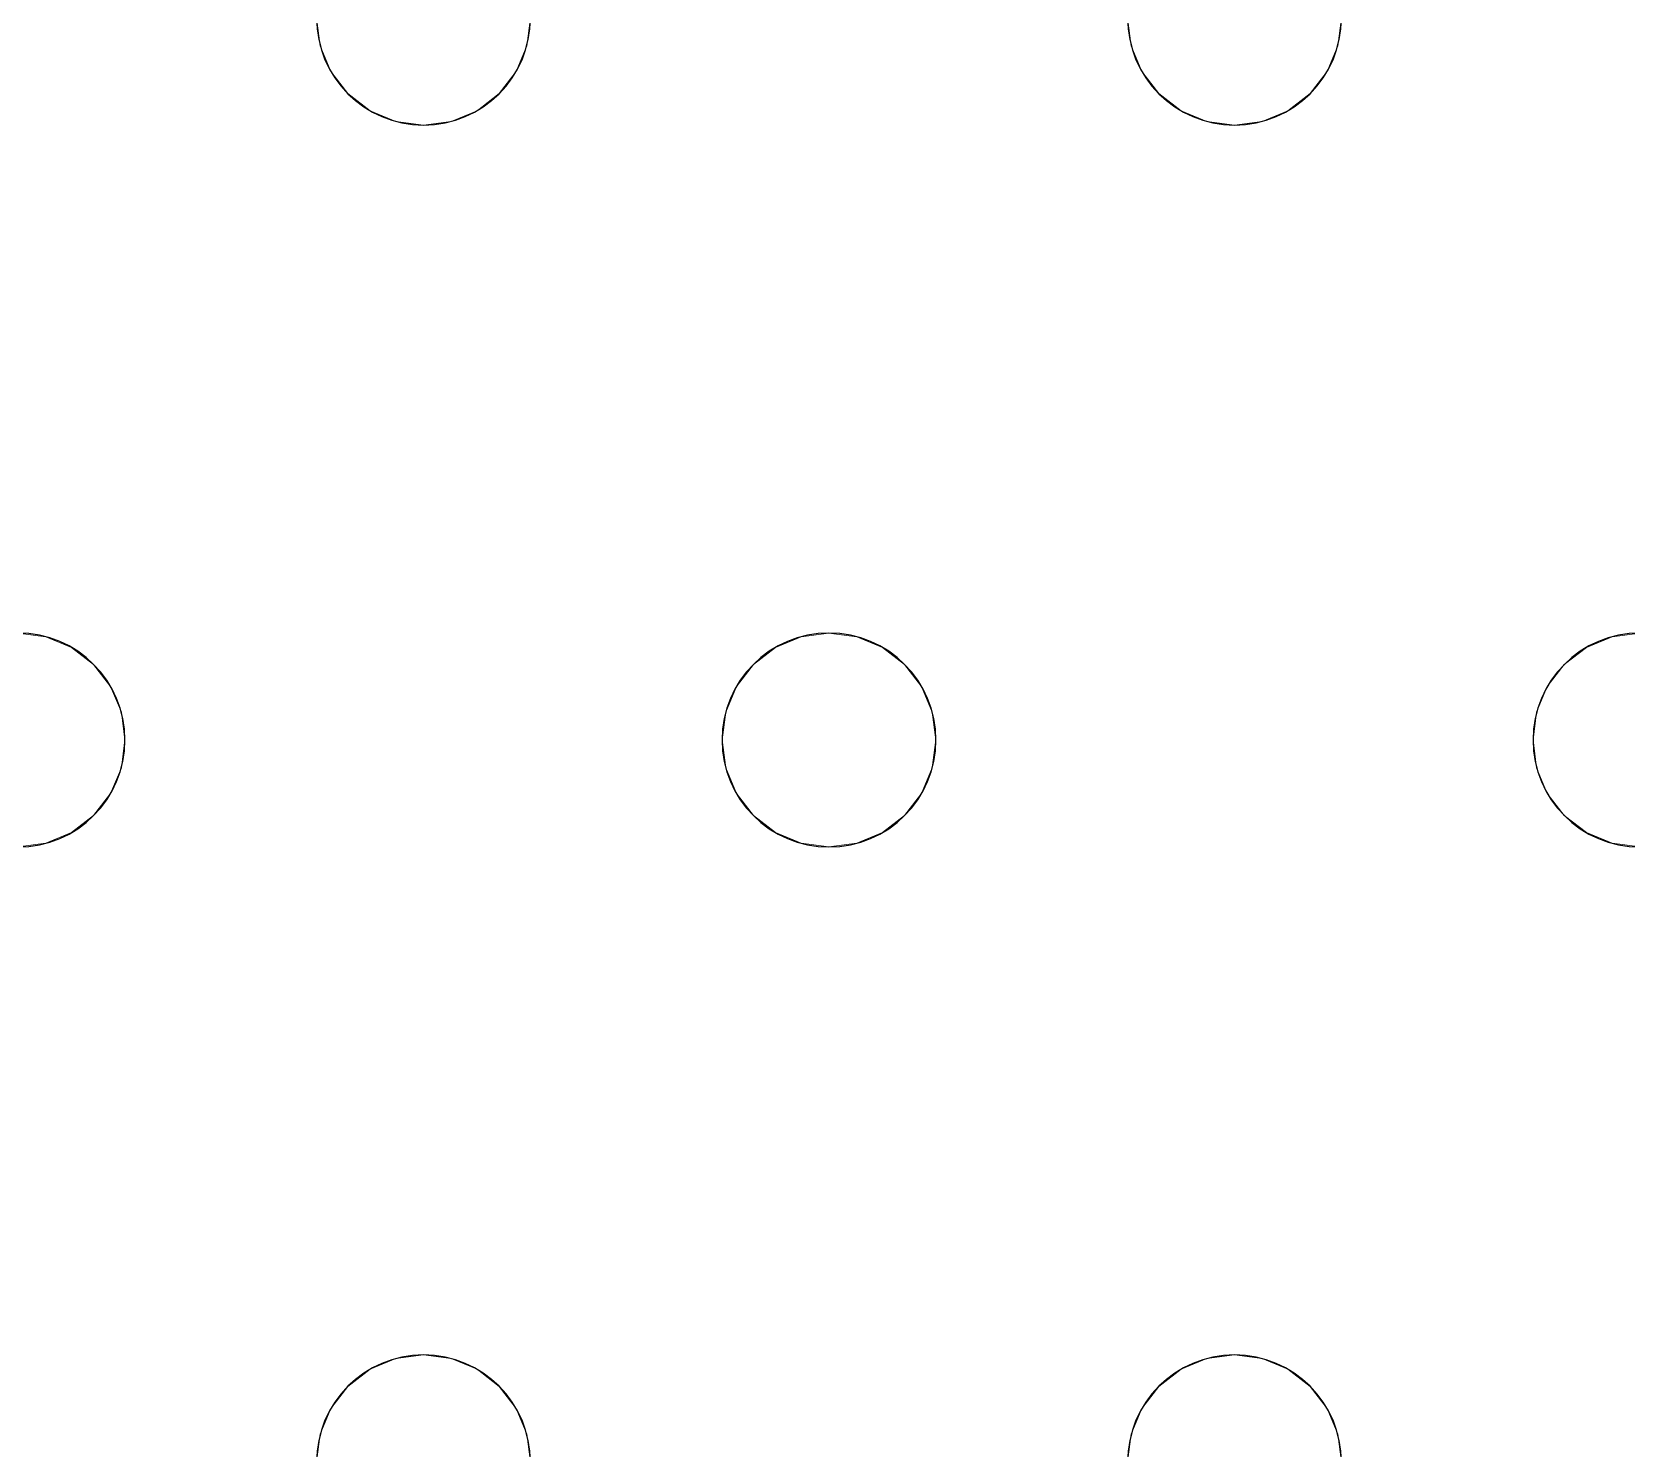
# Model space of a CAD drawing. Header units: millimetres. Extents: x -1 to 1601, y -701 to 1.
# Drawn here: x 1109 to 1168.6, y -286.5 to -233.5 of the extents above; entities that cross this region are included whole.
import ezdxf

# ---------------------------------------------------------------- set-up
doc = ezdxf.new("R2010")
doc.units = ezdxf.units.MM
doc.layers.add('IQ_200_3D', color=1, linetype='Continuous')
doc.layers.add('IQ_204_2D', color=7, linetype='Continuous')

msp = doc.modelspace()

# ---------------------------------------------------------------- linework, layer by layer
at = {"layer": 'IQ_200_3D', "lineweight": 18}
for points, invisible_edges in [([(122.762, -68.034, 850), (1477.238, -68.034, 850), (1477.238, -397.966, 850), (122.762, -397.966, 850)], 10), ([(122.762, -68.034, 860), (122.762, -397.966, 860), (1477.238, -397.966, 860), (1477.238, -68.034, 860)], 5), ([(1119.754, -234.035, 888), (1097.148, -234.035, 888), (1097.284, -233, 888), (1119.618, -233, 888)], 5), ([(1119.754, -234.035, 890), (1119.618, -233, 890), (1097.284, -233, 890), (1097.148, -234.035, 890)], 10), ([(1119.618, -233, 890), (1119.754, -234.035, 890), (1119.754, -234.035, 888), (1119.618, -233, 888)], 2), ([(1127.481, -234.035, 890), (1127.618, -233, 890), (1127.618, -233, 888), (1127.481, -234.035, 888)], 8), ([(1150.087, -234.035, 888), (1127.481, -234.035, 888), (1127.618, -233, 888), (1149.951, -233, 888)], 5), ([(1150.087, -234.035, 890), (1149.951, -233, 890), (1127.618, -233, 890), (1127.481, -234.035, 890)], 10), ([(1149.951, -233, 890), (1150.087, -234.035, 890), (1150.087, -234.035, 888), (1149.951, -233, 888)], 2), ([(1157.815, -234.035, 890), (1157.951, -233, 890), (1157.951, -233, 888), (1157.815, -234.035, 888)], 8), ([(1157.815, -234.035, 888), (1157.951, -233, 888), (1171.784, -233, 888), (1172.21, -236.235, 888)], 10), ([(1157.815, -234.035, 890), (1172.21, -236.235, 890), (1171.784, -233, 890), (1157.951, -233, 890)], 5), ([(1097.148, -234.035, 888), (1119.754, -234.035, 888), (1120.154, -235, 888), (1096.748, -235, 888)], 5), ([(1120.154, -235, 890), (1119.754, -234.035, 890), (1097.148, -234.035, 890), (1096.748, -235, 890)], 10), ([(1119.754, -234.035, 890), (1120.154, -235, 890), (1120.154, -235, 888), (1119.754, -234.035, 888)], 10), ([(1127.082, -235, 890), (1127.481, -234.035, 890), (1127.481, -234.035, 888), (1127.082, -235, 888)], 10), ([(1127.481, -234.035, 888), (1150.087, -234.035, 888), (1150.487, -235, 888), (1127.082, -235, 888)], 5), ([(1150.487, -235, 890), (1150.087, -234.035, 890), (1127.481, -234.035, 890), (1127.082, -235, 890)], 10), ([(1150.087, -234.035, 890), (1150.487, -235, 890), (1150.487, -235, 888), (1150.087, -234.035, 888)], 10), ([(1157.415, -235, 890), (1157.815, -234.035, 890), (1157.815, -234.035, 888), (1157.415, -235, 888)], 10), ([(1172.21, -236.235, 888), (1157.415, -235, 888), (1157.815, -234.035, 888)], 13), ([(1157.415, -235, 890), (1172.21, -236.235, 890), (1157.815, -234.035, 890)], 3), ([(1120.154, -235, 888), (1120.789, -235.828, 888), (1108.451, -256, 888), (1096.748, -235, 888)], 14), ([(1108.451, -256, 890), (1120.789, -235.828, 890), (1120.154, -235, 890), (1096.748, -235, 890)], 13), ([(1120.154, -235, 890), (1120.789, -235.828, 890), (1120.789, -235.828, 888), (1120.154, -235, 888)], 10), ([(1126.446, -235.828, 890), (1127.082, -235, 890), (1127.082, -235, 888), (1126.446, -235.828, 888)], 10), ([(1138.784, -256, 888), (1126.446, -235.828, 888), (1127.082, -235, 888), (1150.487, -235, 888)], 13), ([(1126.446, -235.828, 890), (1137.749, -256.136, 890), (1138.784, -256, 890), (1127.082, -235, 890)], 5), ([(1150.487, -235, 890), (1127.082, -235, 890), (1138.784, -256, 890)], 15), ([(1151.122, -235.828, 888), (1139.82, -256.136, 888), (1138.784, -256, 888), (1150.487, -235, 888)], 5), ([(1151.122, -235.828, 890), (1150.487, -235, 890), (1138.784, -256, 890), (1139.82, -256.136, 890)], 10), ([(1150.487, -235, 890), (1151.122, -235.828, 890), (1151.122, -235.828, 888), (1150.487, -235, 888)], 10), ([(1156.779, -235.828, 890), (1157.415, -235, 890), (1157.415, -235, 888), (1156.779, -235.828, 888)], 10), ([(1156.779, -235.828, 888), (1157.415, -235, 888), (1172.21, -236.235, 888), (1173.459, -239.25, 888)], 10), ([(1156.779, -235.828, 890), (1173.459, -239.25, 890), (1172.21, -236.235, 890), (1157.415, -235, 890)], 5), ([(1120.789, -235.828, 888), (1121.618, -236.464, 888), (1109.486, -256.136, 888), (1108.451, -256, 888)], 10), ([(1120.789, -235.828, 890), (1108.451, -256, 890), (1109.486, -256.136, 890), (1121.618, -236.464, 890)], 5), ([(1120.789, -235.828, 890), (1121.618, -236.464, 890), (1121.618, -236.464, 888), (1120.789, -235.828, 888)], 10), ([(1125.618, -236.464, 890), (1126.446, -235.828, 890), (1126.446, -235.828, 888), (1125.618, -236.464, 888)], 10), ([(1137.749, -256.136, 888), (1125.618, -236.464, 888), (1126.446, -235.828, 888), (1138.784, -256, 888)], 5), ([(1125.618, -236.464, 890), (1136.784, -256.536, 890), (1137.749, -256.136, 890), (1126.446, -235.828, 890)], 5), ([(1139.82, -256.136, 888), (1151.122, -235.828, 888), (1151.951, -236.464, 888), (1140.784, -256.536, 888)], 5), ([(1151.951, -236.464, 890), (1151.122, -235.828, 890), (1139.82, -256.136, 890), (1140.784, -256.536, 890)], 10), ([(1151.122, -235.828, 890), (1151.951, -236.464, 890), (1151.951, -236.464, 888), (1151.122, -235.828, 888)], 10), ([(1155.951, -236.464, 890), (1156.779, -235.828, 890), (1156.779, -235.828, 888), (1155.951, -236.464, 888)], 10), ([(1156.779, -235.828, 888), (1173.459, -239.25, 888), (1168.082, -256.136, 888), (1155.951, -236.464, 888)], 7), ([(1156.779, -235.828, 890), (1155.951, -236.464, 890), (1168.082, -256.136, 890)], 14), ([(1168.082, -256.136, 890), (1175.445, -241.839, 890), (1173.459, -239.25, 890), (1156.779, -235.828, 890)], 13), ([(1110.451, -256.536, 888), (1109.486, -256.136, 888), (1121.618, -236.464, 888), (1122.582, -236.864, 888)], 10), ([(1110.451, -256.536, 890), (1122.582, -236.864, 890), (1121.618, -236.464, 890), (1109.486, -256.136, 890)], 5), ([(1121.618, -236.464, 890), (1122.582, -236.864, 890), (1122.582, -236.864, 888), (1121.618, -236.464, 888)], 10), ([(1124.653, -236.864, 890), (1125.618, -236.464, 890), (1125.618, -236.464, 888), (1124.653, -236.864, 888)], 10), ([(1136.784, -256.536, 888), (1124.653, -236.864, 888), (1125.618, -236.464, 888), (1137.749, -256.136, 888)], 5), ([(1124.653, -236.864, 890), (1136.784, -256.536, 890), (1125.618, -236.464, 890)], 3), ([(1152.916, -236.864, 888), (1141.613, -257.172, 888), (1140.784, -256.536, 888), (1151.951, -236.464, 888)], 5), ([(1152.916, -236.864, 890), (1151.951, -236.464, 890), (1140.784, -256.536, 890), (1141.613, -257.172, 890)], 10), ([(1151.951, -236.464, 890), (1152.916, -236.864, 890), (1152.916, -236.864, 888), (1151.951, -236.464, 888)], 10), ([(1154.986, -236.864, 890), (1155.951, -236.464, 890), (1155.951, -236.464, 888), (1154.986, -236.864, 888)], 10), ([(1154.986, -236.864, 888), (1155.951, -236.464, 888), (1167.118, -256.536, 888), (1166.289, -257.172, 888)], 10), ([(1155.951, -236.464, 890), (1154.986, -236.864, 890), (1167.118, -256.536, 890), (1168.082, -256.136, 890)], 10), ([(1168.082, -256.136, 888), (1167.118, -256.536, 888), (1155.951, -236.464, 888)], 14), ([(1122.582, -236.864, 888), (1123.618, -237, 888), (1111.279, -257.172, 888), (1110.451, -256.536, 888)], 10), ([(1111.279, -257.172, 890), (1123.618, -237, 890), (1122.582, -236.864, 890), (1110.451, -256.536, 890)], 5), ([(1123.618, -237, 888), (1135.32, -258, 888), (1111.915, -258, 888), (1111.279, -257.172, 888)], 11), ([(1123.618, -237, 890), (1111.279, -257.172, 890), (1111.915, -258, 890)], 13), ([(1135.32, -258, 890), (1135.956, -257.172, 890), (1123.618, -237, 890), (1111.915, -258, 890)], 14), ([(1123.618, -237, 888), (1122.582, -236.864, 888), (1122.582, -236.864, 890), (1123.618, -237, 890)], 10), ([(1124.653, -236.864, 888), (1123.618, -237, 888), (1123.618, -237, 890), (1124.653, -236.864, 890)], 10), ([(1123.618, -237, 888), (1124.653, -236.864, 888), (1135.956, -257.172, 888), (1135.32, -258, 888)], 10), ([(1135.956, -257.172, 890), (1136.784, -256.536, 890), (1124.653, -236.864, 890), (1123.618, -237, 890)], 10), ([(1135.956, -257.172, 888), (1124.653, -236.864, 888), (1136.784, -256.536, 888)], 3), ([(1153.951, -237, 888), (1142.248, -258, 888), (1141.613, -257.172, 888), (1152.916, -236.864, 888)], 5), ([(1153.951, -237, 890), (1152.916, -236.864, 890), (1141.613, -257.172, 890), (1142.248, -258, 890)], 10), ([(1142.248, -258, 888), (1153.951, -237, 888), (1165.653, -258, 888)], 15), ([(1165.653, -258, 890), (1166.289, -257.172, 890), (1153.951, -237, 890), (1142.248, -258, 890)], 14), ([(1153.951, -237, 888), (1152.916, -236.864, 888), (1152.916, -236.864, 890), (1153.951, -237, 890)], 10), ([(1154.986, -236.864, 888), (1153.951, -237, 888), (1153.951, -237, 890), (1154.986, -236.864, 890)], 10), ([(1153.951, -237, 888), (1154.986, -236.864, 888), (1166.289, -257.172, 888), (1165.653, -258, 888)], 10), ([(1154.986, -236.864, 890), (1153.951, -237, 890), (1166.289, -257.172, 890), (1167.118, -256.536, 890)], 10), ([(1175.445, -241.839, 888), (1169.118, -256, 888), (1168.082, -256.136, 888), (1173.459, -239.25, 888)], 5), ([(1175.445, -241.839, 890), (1168.082, -256.136, 890), (1169.118, -256, 890)], 13), ([(1108.451, -256, 888), (1109.486, -256.136, 888), (1109.486, -256.136, 890), (1108.451, -256, 890)], 10), ([(1110.451, -256.536, 890), (1109.486, -256.136, 890), (1109.486, -256.136, 888), (1110.451, -256.536, 888)], 10), ([(1137.749, -256.136, 890), (1136.784, -256.536, 890), (1136.784, -256.536, 888), (1137.749, -256.136, 888)], 10), ([(1137.749, -256.136, 888), (1138.784, -256, 888), (1138.784, -256, 890), (1137.749, -256.136, 890)], 10), ([(1138.784, -256, 888), (1139.82, -256.136, 888), (1139.82, -256.136, 890), (1138.784, -256, 890)], 10), ([(1140.784, -256.536, 890), (1139.82, -256.136, 890), (1139.82, -256.136, 888), (1140.784, -256.536, 888)], 10), ([(1168.082, -256.136, 890), (1167.118, -256.536, 890), (1167.118, -256.536, 888), (1168.082, -256.136, 888)], 10), ([(1168.082, -256.136, 888), (1169.118, -256, 888), (1169.118, -256, 890), (1168.082, -256.136, 890)], 10), ([(1111.279, -257.172, 890), (1110.451, -256.536, 890), (1110.451, -256.536, 888), (1111.279, -257.172, 888)], 10), ([(1136.784, -256.536, 890), (1135.956, -257.172, 890), (1135.956, -257.172, 888), (1136.784, -256.536, 888)], 10), ([(1141.613, -257.172, 890), (1140.784, -256.536, 890), (1140.784, -256.536, 888), (1141.613, -257.172, 888)], 10), ([(1167.118, -256.536, 890), (1166.289, -257.172, 890), (1166.289, -257.172, 888), (1167.118, -256.536, 888)], 10), ([(1111.915, -258, 890), (1111.279, -257.172, 890), (1111.279, -257.172, 888), (1111.915, -258, 888)], 10), ([(1135.956, -257.172, 890), (1135.32, -258, 890), (1135.32, -258, 888), (1135.956, -257.172, 888)], 10), ([(1142.248, -258, 890), (1141.613, -257.172, 890), (1141.613, -257.172, 888), (1142.248, -258, 888)], 10), ([(1166.289, -257.172, 890), (1165.653, -258, 890), (1165.653, -258, 888), (1166.289, -257.172, 888)], 10), ([(1112.315, -258.965, 890), (1111.915, -258, 890), (1111.915, -258, 888), (1112.315, -258.965, 888)], 10), ([(1111.915, -258, 888), (1135.32, -258, 888), (1112.315, -258.965, 888)], 3), ([(1112.315, -258.965, 890), (1134.921, -258.965, 890), (1135.32, -258, 890), (1111.915, -258, 890)], 5), ([(1134.921, -258.965, 888), (1112.451, -260, 888), (1112.315, -258.965, 888), (1135.32, -258, 888)], 5), ([(1135.32, -258, 890), (1134.921, -258.965, 890), (1134.921, -258.965, 888), (1135.32, -258, 888)], 10), ([(1142.648, -258.965, 890), (1142.248, -258, 890), (1142.248, -258, 888), (1142.648, -258.965, 888)], 10), ([(1142.648, -258.965, 888), (1142.248, -258, 888), (1165.653, -258, 888), (1165.254, -258.965, 888)], 10), ([(1142.648, -258.965, 890), (1165.254, -258.965, 890), (1165.653, -258, 890), (1142.248, -258, 890)], 5), ([(1165.653, -258, 890), (1165.254, -258.965, 890), (1165.254, -258.965, 888), (1165.653, -258, 888)], 10), ([(1112.451, -260, 890), (1112.315, -258.965, 890), (1112.315, -258.965, 888), (1112.451, -260, 888)], 2), ([(1134.921, -258.965, 890), (1112.315, -258.965, 890), (1112.451, -260, 890), (1134.784, -260, 890)], 5), ([(1112.451, -260, 888), (1134.921, -258.965, 888), (1134.784, -260, 888)], 13), ([(1134.921, -258.965, 890), (1134.784, -260, 890), (1134.784, -260, 888), (1134.921, -258.965, 888)], 8), ([(1142.784, -260, 890), (1142.648, -258.965, 890), (1142.648, -258.965, 888), (1142.784, -260, 888)], 2), ([(1165.118, -260, 888), (1142.648, -261.035, 888), (1142.784, -260, 888), (1165.254, -258.965, 888)], 5), ([(1165.254, -258.965, 888), (1142.784, -260, 888), (1142.648, -258.965, 888)], 13), ([(1142.784, -260, 890), (1165.118, -260, 890), (1165.254, -258.965, 890), (1142.648, -258.965, 890)], 5), ([(1165.254, -258.965, 890), (1165.118, -260, 890), (1165.118, -260, 888), (1165.254, -258.965, 888)], 8), ([(1112.315, -261.035, 890), (1112.451, -260, 890), (1112.451, -260, 888), (1112.315, -261.035, 888)], 8), ([(1134.784, -260, 888), (1134.921, -261.035, 888), (1112.315, -261.035, 888), (1112.451, -260, 888)], 10), ([(1112.315, -261.035, 890), (1134.921, -261.035, 890), (1134.784, -260, 890), (1112.451, -260, 890)], 5), ([(1134.784, -260, 890), (1134.921, -261.035, 890), (1134.921, -261.035, 888), (1134.784, -260, 888)], 2), ([(1142.648, -261.035, 888), (1165.118, -260, 888), (1165.254, -261.035, 888), (1142.248, -262, 888)], 5), ([(1142.648, -261.035, 890), (1142.784, -260, 890), (1142.784, -260, 888), (1142.648, -261.035, 888)], 8), ([(1142.648, -261.035, 890), (1165.254, -261.035, 890), (1165.118, -260, 890), (1142.784, -260, 890)], 5), ([(1165.118, -260, 890), (1165.254, -261.035, 890), (1165.254, -261.035, 888), (1165.118, -260, 888)], 2), ([(1111.915, -262, 890), (1112.315, -261.035, 890), (1112.315, -261.035, 888), (1111.915, -262, 888)], 10), ([(1111.915, -262, 888), (1112.315, -261.035, 888), (1134.921, -261.035, 888), (1135.32, -262, 888)], 10), ([(1134.921, -261.035, 890), (1112.315, -261.035, 890), (1111.915, -262, 890), (1135.32, -262, 890)], 5), ([(1134.921, -261.035, 890), (1135.32, -262, 890), (1135.32, -262, 888), (1134.921, -261.035, 888)], 10), ([(1142.248, -262, 890), (1142.648, -261.035, 890), (1142.648, -261.035, 888), (1142.248, -262, 888)], 10), ([(1142.248, -262, 888), (1165.254, -261.035, 888), (1165.653, -262, 888), (1153.951, -283, 888)], 13), ([(1142.248, -262, 890), (1165.653, -262, 890), (1165.254, -261.035, 890), (1142.648, -261.035, 890)], 5), ([(1165.254, -261.035, 890), (1165.653, -262, 890), (1165.653, -262, 888), (1165.254, -261.035, 888)], 10), ([(1111.279, -262.828, 890), (1111.915, -262, 890), (1111.915, -262, 888), (1111.279, -262.828, 888)], 10), ([(1123.618, -283, 888), (1111.279, -262.828, 888), (1111.915, -262, 888), (1135.32, -262, 888)], 13), ([(1123.618, -283, 890), (1111.915, -262, 890), (1111.279, -262.828, 890), (1122.582, -283.136, 890)], 5), ([(1123.618, -283, 890), (1135.956, -262.828, 890), (1135.32, -262, 890), (1111.915, -262, 890)], 13), ([(1123.618, -283, 888), (1135.32, -262, 888), (1135.956, -262.828, 888), (1124.653, -283.136, 888)], 5), ([(1135.32, -262, 890), (1135.956, -262.828, 890), (1135.956, -262.828, 888), (1135.32, -262, 888)], 10), ([(1141.613, -262.828, 890), (1142.248, -262, 890), (1142.248, -262, 888), (1141.613, -262.828, 888)], 10), ([(1141.613, -262.828, 888), (1142.248, -262, 888), (1153.951, -283, 888)], 14), ([(1153.951, -283, 890), (1142.248, -262, 890), (1141.613, -262.828, 890), (1152.916, -283.136, 890)], 5), ([(1153.951, -283, 890), (1166.289, -262.828, 890), (1165.653, -262, 890), (1142.248, -262, 890)], 13), ([(1153.951, -283, 888), (1165.653, -262, 888), (1166.289, -262.828, 888)], 13), ([(1165.653, -262, 890), (1166.289, -262.828, 890), (1166.289, -262.828, 888), (1165.653, -262, 888)], 10), ([(1110.451, -263.464, 890), (1111.279, -262.828, 890), (1111.279, -262.828, 888), (1110.451, -263.464, 888)], 10), ([(1110.451, -263.464, 888), (1111.279, -262.828, 888), (1122.582, -283.136, 888), (1121.618, -283.536, 888)], 10), ([(1122.582, -283.136, 890), (1111.279, -262.828, 890), (1110.451, -263.464, 890), (1121.618, -283.536, 890)], 5), ([(1111.279, -262.828, 888), (1123.618, -283, 888), (1122.582, -283.136, 888)], 13), ([(1124.653, -283.136, 890), (1136.784, -263.464, 890), (1135.956, -262.828, 890), (1123.618, -283, 890)], 5), ([(1124.653, -283.136, 888), (1135.956, -262.828, 888), (1136.784, -263.464, 888), (1125.618, -283.536, 888)], 5), ([(1135.956, -262.828, 890), (1136.784, -263.464, 890), (1136.784, -263.464, 888), (1135.956, -262.828, 888)], 10), ([(1140.784, -263.464, 890), (1141.613, -262.828, 890), (1141.613, -262.828, 888), (1140.784, -263.464, 888)], 10), ([(1152.916, -283.136, 888), (1140.784, -263.464, 888), (1141.613, -262.828, 888), (1153.951, -283, 888)], 5), ([(1152.916, -283.136, 890), (1141.613, -262.828, 890), (1140.784, -263.464, 890), (1151.951, -283.536, 890)], 5), ([(1166.289, -262.828, 888), (1167.118, -263.464, 888), (1154.986, -283.136, 888), (1153.951, -283, 888)], 10), ([(1154.986, -283.136, 890), (1166.289, -262.828, 890), (1153.951, -283, 890)], 3), ([(1167.118, -263.464, 890), (1166.289, -262.828, 890), (1154.986, -283.136, 890), (1155.951, -283.536, 890)], 10), ([(1166.289, -262.828, 890), (1167.118, -263.464, 890), (1167.118, -263.464, 888), (1166.289, -262.828, 888)], 10), ([(1109.486, -263.864, 890), (1110.451, -263.464, 890), (1110.451, -263.464, 888), (1109.486, -263.864, 888)], 10), ([(1109.486, -263.864, 888), (1110.451, -263.464, 888), (1121.618, -283.536, 888), (1120.789, -284.172, 888)], 10), ([(1109.486, -263.864, 890), (1121.618, -283.536, 890), (1110.451, -263.464, 890)], 3), ([(1136.784, -263.464, 890), (1124.653, -283.136, 890), (1125.618, -283.536, 890)], 13), ([(1125.618, -283.536, 888), (1136.784, -263.464, 888), (1137.749, -263.864, 888), (1126.446, -284.172, 888)], 5), ([(1137.749, -263.864, 890), (1136.784, -263.464, 890), (1125.618, -283.536, 890), (1126.446, -284.172, 890)], 10), ([(1136.784, -263.464, 890), (1137.749, -263.864, 890), (1137.749, -263.864, 888), (1136.784, -263.464, 888)], 10), ([(1139.82, -263.864, 890), (1140.784, -263.464, 890), (1140.784, -263.464, 888), (1139.82, -263.864, 888)], 10), ([(1151.951, -283.536, 888), (1139.82, -263.864, 888), (1140.784, -263.464, 888), (1152.916, -283.136, 888)], 5), ([(1151.951, -283.536, 890), (1140.784, -263.464, 890), (1139.82, -263.864, 890), (1151.122, -284.172, 890)], 5), ([(1167.118, -263.464, 888), (1168.082, -263.864, 888), (1155.951, -283.536, 888), (1154.986, -283.136, 888)], 10), ([(1168.082, -263.864, 890), (1167.118, -263.464, 890), (1155.951, -283.536, 890), (1156.779, -284.172, 890)], 10), ([(1167.118, -263.464, 890), (1168.082, -263.864, 890), (1168.082, -263.864, 888), (1167.118, -263.464, 888)], 10), ([(1096.748, -285, 888), (1096.113, -284.172, 888), (1108.451, -264, 888), (1120.154, -285, 888)], 14), ([(1120.154, -285, 890), (1120.789, -284.172, 890), (1108.451, -264, 890), (1096.748, -285, 890)], 14), ([(1109.486, -263.864, 888), (1108.451, -264, 888), (1108.451, -264, 890), (1109.486, -263.864, 890)], 10), ([(1108.451, -264, 888), (1109.486, -263.864, 888), (1120.789, -284.172, 888), (1120.154, -285, 888)], 10), ([(1109.486, -263.864, 890), (1108.451, -264, 890), (1120.789, -284.172, 890), (1121.618, -283.536, 890)], 10), ([(1126.446, -284.172, 888), (1137.749, -263.864, 888), (1138.784, -264, 888), (1127.082, -285, 888)], 5), ([(1138.784, -264, 890), (1137.749, -263.864, 890), (1126.446, -284.172, 890), (1127.082, -285, 890)], 10), ([(1150.487, -285, 888), (1127.481, -285.965, 888), (1127.082, -285, 888), (1138.784, -264, 888)], 13), ([(1127.082, -285, 890), (1127.481, -285.965, 890), (1150.487, -285, 890), (1138.784, -264, 890)], 14), ([(1138.784, -264, 888), (1137.749, -263.864, 888), (1137.749, -263.864, 890), (1138.784, -264, 890)], 10), ([(1139.82, -263.864, 888), (1138.784, -264, 888), (1138.784, -264, 890), (1139.82, -263.864, 890)], 10), ([(1138.784, -264, 888), (1139.82, -263.864, 888), (1151.122, -284.172, 888), (1150.487, -285, 888)], 10), ([(1151.122, -284.172, 890), (1139.82, -263.864, 890), (1138.784, -264, 890), (1150.487, -285, 890)], 5), ([(1151.951, -283.536, 888), (1151.122, -284.172, 888), (1139.82, -263.864, 888)], 14), ([(1156.779, -284.172, 888), (1155.951, -283.536, 888), (1168.082, -263.864, 888), (1169.118, -264, 888)], 10), ([(1156.779, -284.172, 890), (1157.415, -285, 890), (1169.118, -264, 890), (1168.082, -263.864, 890)], 10), ([(1157.415, -285, 888), (1156.779, -284.172, 888), (1169.118, -264, 888), (1180.82, -285, 888)], 14), ([(1157.415, -285, 890), (1157.815, -285.965, 890), (1180.82, -285, 890), (1169.118, -264, 890)], 14), ([(1169.118, -264, 888), (1168.082, -263.864, 888), (1168.082, -263.864, 890), (1169.118, -264, 890)], 10), ([(1122.582, -283.136, 890), (1121.618, -283.536, 890), (1121.618, -283.536, 888), (1122.582, -283.136, 888)], 10), ([(1122.582, -283.136, 888), (1123.618, -283, 888), (1123.618, -283, 890), (1122.582, -283.136, 890)], 10), ([(1123.618, -283, 888), (1124.653, -283.136, 888), (1124.653, -283.136, 890), (1123.618, -283, 890)], 10), ([(1125.618, -283.536, 890), (1124.653, -283.136, 890), (1124.653, -283.136, 888), (1125.618, -283.536, 888)], 10), ([(1152.916, -283.136, 890), (1151.951, -283.536, 890), (1151.951, -283.536, 888), (1152.916, -283.136, 888)], 10), ([(1152.916, -283.136, 888), (1153.951, -283, 888), (1153.951, -283, 890), (1152.916, -283.136, 890)], 10), ([(1153.951, -283, 888), (1154.986, -283.136, 888), (1154.986, -283.136, 890), (1153.951, -283, 890)], 10), ([(1155.951, -283.536, 890), (1154.986, -283.136, 890), (1154.986, -283.136, 888), (1155.951, -283.536, 888)], 10), ([(1121.618, -283.536, 890), (1120.789, -284.172, 890), (1120.789, -284.172, 888), (1121.618, -283.536, 888)], 10), ([(1126.446, -284.172, 890), (1125.618, -283.536, 890), (1125.618, -283.536, 888), (1126.446, -284.172, 888)], 10), ([(1151.951, -283.536, 890), (1151.122, -284.172, 890), (1151.122, -284.172, 888), (1151.951, -283.536, 888)], 10), ([(1156.779, -284.172, 890), (1155.951, -283.536, 890), (1155.951, -283.536, 888), (1156.779, -284.172, 888)], 10), ([(1120.789, -284.172, 890), (1120.154, -285, 890), (1120.154, -285, 888), (1120.789, -284.172, 888)], 10), ([(1127.082, -285, 890), (1126.446, -284.172, 890), (1126.446, -284.172, 888), (1127.082, -285, 888)], 10), ([(1151.122, -284.172, 890), (1150.487, -285, 890), (1150.487, -285, 888), (1151.122, -284.172, 888)], 10), ([(1157.415, -285, 890), (1156.779, -284.172, 890), (1156.779, -284.172, 888), (1157.415, -285, 888)], 10), ([(1120.154, -285, 888), (1119.754, -285.965, 888), (1097.148, -285.965, 888), (1096.748, -285, 888)], 10), ([(1096.748, -285, 890), (1097.148, -285.965, 890), (1120.154, -285, 890)], 14), ([(1119.754, -285.965, 890), (1120.154, -285, 890), (1097.148, -285.965, 890), (1097.284, -287, 890)], 10), ([(1120.154, -285, 890), (1119.754, -285.965, 890), (1119.754, -285.965, 888), (1120.154, -285, 888)], 10), ([(1127.481, -285.965, 890), (1127.082, -285, 890), (1127.082, -285, 888), (1127.481, -285.965, 888)], 10), ([(1127.481, -285.965, 888), (1150.487, -285, 888), (1150.087, -285.965, 888), (1127.618, -287, 888)], 5), ([(1150.087, -285.965, 890), (1150.487, -285, 890), (1127.481, -285.965, 890), (1127.618, -287, 890)], 10), ([(1150.487, -285, 890), (1150.087, -285.965, 890), (1150.087, -285.965, 888), (1150.487, -285, 888)], 10), ([(1157.815, -285.965, 890), (1157.415, -285, 890), (1157.415, -285, 888), (1157.815, -285.965, 888)], 10), ([(1157.815, -285.965, 888), (1157.415, -285, 888), (1180.82, -285, 888), (1180.421, -285.965, 888)], 10), ([(1180.421, -285.965, 890), (1180.82, -285, 890), (1157.815, -285.965, 890), (1157.951, -287, 890)], 10), ([(1097.284, -287, 888), (1097.148, -285.965, 888), (1119.754, -285.965, 888), (1119.618, -287, 888)], 10), ([(1097.284, -287, 890), (1097.148, -288.035, 890), (1119.618, -287, 890), (1119.754, -285.965, 890)], 10), ([(1119.754, -285.965, 890), (1119.618, -287, 890), (1119.618, -287, 888), (1119.754, -285.965, 888)], 8), ([(1127.618, -287, 890), (1127.481, -285.965, 890), (1127.481, -285.965, 888), (1127.618, -287, 888)], 2), ([(1149.951, -287, 888), (1127.481, -288.035, 888), (1127.618, -287, 888), (1150.087, -285.965, 888)], 5), ([(1149.951, -287, 890), (1150.087, -285.965, 890), (1127.618, -287, 890), (1127.481, -288.035, 890)], 10), ([(1150.087, -285.965, 890), (1149.951, -287, 890), (1149.951, -287, 888), (1150.087, -285.965, 888)], 8), ([(1157.951, -287, 890), (1157.815, -285.965, 890), (1157.815, -285.965, 888), (1157.951, -287, 888)], 2), ([(1157.951, -287, 888), (1157.815, -285.965, 888), (1180.421, -285.965, 888), (1180.284, -287, 888)], 10), ([(1180.284, -287, 890), (1180.421, -285.965, 890), (1157.951, -287, 890), (1157.815, -288.035, 890)], 10)]:
    msp.add_3dface(points, dxfattribs=dict(at, invisible_edges=invisible_edges))
at = {"layer": 'IQ_204_2D'}
for centre, start, end in [((1123.618, -233), 180, 360), ((1153.951, -233), 180, 360), ((1108.451, -260), 0, 180), ((1138.784, -260), 360, 180), ((1169.118, -260), 0, 180), ((1108.451, -260), 180, 360), ((1138.784, -260), 180, 360), ((1169.118, -260), 180, 360), ((1123.618, -287), 0, 180), ((1153.951, -287), 0, 180)]:
    msp.add_arc(centre, 4, start, end, dxfattribs=at)

# ---------------------------------------------------------------- meshes
at = {"layer": 'IQ_200_3D', "lineweight": 18}
mesh = msp.add_polyface(dxfattribs=at)
corners = [(1600, 0, 850), (1600, -700, 850), (0, -700, 850), (0, 0, 850), (1210.5, -594, 850), (1211.556, -602.023, 850), (1214.653, -609.5, 850), (1219.58, -615.92, 850), (1226, -620.847, 850), (1233.477, -623.944, 850), (1241.5, -625, 850), (1459.5, -625, 850), (1467.523, -623.944, 850), (1475, -620.847, 850), (1481.42, -615.92, 850), (1486.347, -609.5, 850), (1489.444, -602.023, 850), (1490.5, -594, 850), (1490.5, -476, 850), (1489.444, -467.977, 850), (1486.347, -460.5, 850), (1481.42, -454.08, 850), (1475, -449.153, 850), (1467.523, -446.056, 850), (1459.5, -445, 850), (1241.5, -445, 850), (1233.477, -446.056, 850), (1226, -449.153, 850), (1219.58, -454.08, 850), (1214.653, -460.5, 850), (1211.556, -467.977, 850), (1210.5, -476, 850), (1477.5, -68.034, 850), (122.5, -68.034, 850), (110.412, -69.625, 850), (99.148, -74.291, 850), (89.475, -81.713, 850), (82.053, -91.386, 850), (77.388, -102.65, 850), (75.796, -114.738, 850), (75.796, -351.262, 850), (77.388, -363.35, 850), (82.053, -374.614, 850), (89.475, -384.287, 850), (99.148, -391.709, 850), (110.412, -396.375, 850), (122.5, -397.966, 850), (1477.5, -397.966, 850), (1489.588, -396.375, 850), (1500.852, -391.709, 850), (1510.525, -384.287, 850), (1517.947, -374.614, 850), (1522.612, -363.35, 850), (1524.204, -351.262, 850), (1524.204, -114.738, 850), (1522.612, -102.65, 850), (1517.947, -91.386, 850), (1510.525, -81.713, 850), (1500.852, -74.291, 850), (1489.588, -69.625, 850)]
mesh.append_faces([[corners[k] for k in face] for face in [(37, 3, 36), (35, 3, 34), (4, 46, 31), (31, 46, 30), (55, 0, 54), (16, 1, 15), (14, 1, 13), (21, 49, 20), (11, 1, 10)]], dxfattribs={"vtx0": -1, "vtx1": -1})
mesh.append_faces([[corners[k] for k in face] for face in [(3, 37, 38), (3, 38, 39), (3, 39, 40, 2), (2, 40, 41), (46, 4, 5), (2, 6, 7), (46, 29, 30), (46, 28, 29), (26, 46, 47, 25), (46, 26, 27), (0, 59, 32, 3), (20, 49, 50, 19), (47, 24, 25), (0, 55, 56), (1, 52, 53), (19, 50, 51, 18), (1, 16, 17)]], dxfattribs={"vtx0": -1, "vtx2": -1})
mesh.append_faces([[corners[k] for k in face] for face in [(2, 45, 46, 5), (1, 17, 18, 51)]], dxfattribs={"vtx0": -1, "vtx2": -1, "vtx3": -1})
mesh.append_faces([[corners[k] for k in face] for face in [(41, 42, 2), (35, 36, 3), (33, 34, 3, 32), (43, 44, 2), (44, 45, 2), (42, 43, 2), (5, 6, 2), (27, 28, 46), (7, 8, 2), (8, 9, 2), (58, 59, 0), (56, 57, 0), (57, 58, 0), (51, 52, 1), (23, 24, 47), (11, 12, 1), (12, 13, 1), (14, 15, 1)]], dxfattribs={"vtx1": -1, "vtx2": -1})
mesh.append_faces([[corners[k] for k in face] for face in [(1, 2, 9, 10), (47, 48, 22, 23), (48, 49, 21, 22), (53, 54, 0, 1)]], dxfattribs={"vtx1": -1, "vtx3": -1})
mesh = msp.add_polyface(dxfattribs=at)
corners = [(1600, -700, 900), (1600, -23, 900), (0, -23, 900), (0, -700, 900), (90, -35.113, 900), (1510, -35.113, 900), (1529.382, -37.665, 900), (1547.443, -45.146, 900), (1562.953, -57.047, 900), (1574.854, -72.557, 900), (1582.335, -90.618, 900), (1584.887, -110, 900), (1584.887, -610, 900), (1582.335, -629.382, 900), (1574.854, -647.443, 900), (1562.953, -662.953, 900), (1547.443, -674.854, 900), (1529.382, -682.335, 900), (1510, -684.887, 900), (90, -684.887, 900), (70.618, -682.335, 900), (52.557, -674.854, 900), (37.047, -662.953, 900), (25.146, -647.443, 900), (17.665, -629.382, 900), (15.113, -610, 900), (15.113, -110, 900), (17.665, -90.618, 900), (25.146, -72.557, 900), (37.047, -57.047, 900), (52.557, -45.146, 900), (70.618, -37.665, 900)]
mesh.append_faces([[corners[k] for k in face] for face in [(9, 1, 8), (14, 0, 13), (31, 2, 30), (28, 2, 27), (21, 3, 20), (23, 3, 22)]], dxfattribs={"vtx0": -1, "vtx1": -1})
mesh.append_faces([[corners[k] for k in face] for face in [(1, 9, 10), (1, 11, 12, 0), (0, 14, 15), (0, 18, 19), (2, 28, 29), (3, 23, 24)]], dxfattribs={"vtx0": -1, "vtx2": -1})
mesh.append_faces([[corners[k] for k in face] for face in [(10, 11, 1), (5, 6, 1), (7, 8, 1), (6, 7, 1), (12, 13, 0), (15, 16, 0), (17, 18, 0), (16, 17, 0), (31, 4, 2), (29, 30, 2), (26, 27, 2), (21, 22, 3), (24, 25, 3)]], dxfattribs={"vtx1": -1, "vtx2": -1})
mesh.append_faces([[corners[k] for k in face] for face in [(4, 5, 1, 2), (25, 26, 2, 3), (19, 20, 3, 0)]], dxfattribs={"vtx1": -1, "vtx3": -1})
mesh = msp.add_polyface(dxfattribs=at)
corners = [(1510, -48.392, 890), (90, -48.392, 890), (66.424, -53.082, 890), (46.437, -66.437, 890), (33.082, -86.424, 890), (28.392, -110, 890), (28.392, -610, 890), (33.082, -633.576, 890), (46.437, -653.563, 890), (66.424, -666.918, 890), (90, -671.608, 890), (1510, -671.608, 890), (1533.576, -666.918, 890), (1553.563, -653.563, 890), (1566.918, -633.576, 890), (1571.608, -610, 890), (1571.608, -110, 890), (1566.918, -86.424, 890), (1553.563, -66.437, 890), (1533.576, -53.082, 890), (122.5, -418.034, 890), (1477.5, -418.034, 890), (1489.656, -419.634, 890), (1500.983, -424.326, 890), (1510.71, -431.79, 890), (1518.174, -441.517, 890), (1522.866, -452.844, 890), (1524.466, -465, 890), (1524.466, -605, 890), (1522.866, -617.156, 890), (1518.174, -628.483, 890), (1510.71, -638.21, 890), (1500.983, -645.674, 890), (1489.656, -650.366, 890), (1477.5, -651.966, 890), (122.5, -651.966, 890), (110.344, -650.366, 890), (99.017, -645.674, 890), (89.29, -638.21, 890), (81.826, -628.483, 890), (77.134, -617.156, 890), (75.534, -605, 890), (75.534, -465, 890), (77.134, -452.844, 890), (81.826, -441.517, 890), (89.29, -431.79, 890), (99.017, -424.326, 890), (110.344, -419.634, 890), (122.5, -68.034, 890), (1477.5, -68.034, 890), (1489.588, -69.625, 890), (1500.852, -74.291, 890), (1510.525, -81.713, 890), (1517.947, -91.386, 890), (1522.612, -102.65, 890), (1524.204, -114.738, 890), (1524.204, -351.262, 890), (1522.612, -363.35, 890), (1517.947, -374.614, 890), (1510.525, -384.287, 890), (1500.852, -391.709, 890), (1489.588, -396.375, 890), (1477.5, -397.966, 890), (122.5, -397.966, 890), (110.412, -396.375, 890), (99.148, -391.709, 890), (89.475, -384.287, 890), (82.053, -374.614, 890), (77.388, -363.35, 890), (75.796, -351.262, 890), (75.796, -114.738, 890), (77.388, -102.65, 890), (82.053, -91.386, 890), (89.475, -81.713, 890), (99.148, -74.291, 890), (110.412, -69.625, 890)]
mesh.append_faces([[corners[k] for k in face] for face in [(65, 47, 64), (75, 1, 74), (71, 5, 70), (73, 2, 72)]], dxfattribs={"vtx0": -1, "vtx1": -1})
mesh.append_faces([[corners[k] for k in face] for face in [(15, 28, 29, 14), (11, 32, 33), (16, 55, 56, 15), (54, 17, 18, 53), (53, 18, 19, 52), (52, 19, 0, 51), (0, 50, 51), (10, 37, 38, 9), (64, 47, 20, 63), (8, 39, 40, 7), (39, 8, 9, 38), (69, 42, 43), (1, 75, 48, 0), (3, 71, 72, 2)]], dxfattribs={"vtx0": -1, "vtx2": -1})
mesh.append_faces([[corners[k] for k in face] for face in [(6, 41, 42, 69)]], dxfattribs={"vtx0": -1, "vtx2": -1, "vtx3": -1})
mesh.append_faces([[corners[k] for k in face] for face in [(11, 33, 34, 35), (71, 3, 4, 5)]], dxfattribs={"vtx0": -1, "vtx3": -1})
mesh.append_faces([[corners[k] for k in face] for face in [(49, 50, 0, 48), (36, 37, 10)]], dxfattribs={"vtx1": -1, "vtx2": -1})
mesh.append_faces([[corners[k] for k in face] for face in [(27, 28, 15, 56)]], dxfattribs={"vtx1": -1, "vtx2": -1, "vtx3": -1})
mesh.append_faces([[corners[k] for k in face] for face in [(13, 14, 29, 30), (12, 13, 30, 31), (26, 27, 56, 57), (31, 32, 11, 12), (24, 25, 58, 59), (21, 22, 61, 62), (22, 23, 60, 61), (23, 24, 59, 60), (25, 26, 57, 58), (54, 55, 16, 17), (20, 21, 62, 63), (35, 36, 10, 11), (45, 46, 66, 67), (46, 47, 65, 66), (6, 7, 40, 41), (43, 44, 68, 69), (44, 45, 67, 68), (73, 74, 1, 2), (69, 70, 5, 6)]], dxfattribs={"vtx1": -1, "vtx3": -1})

doc.saveas('drawing.dxf')
